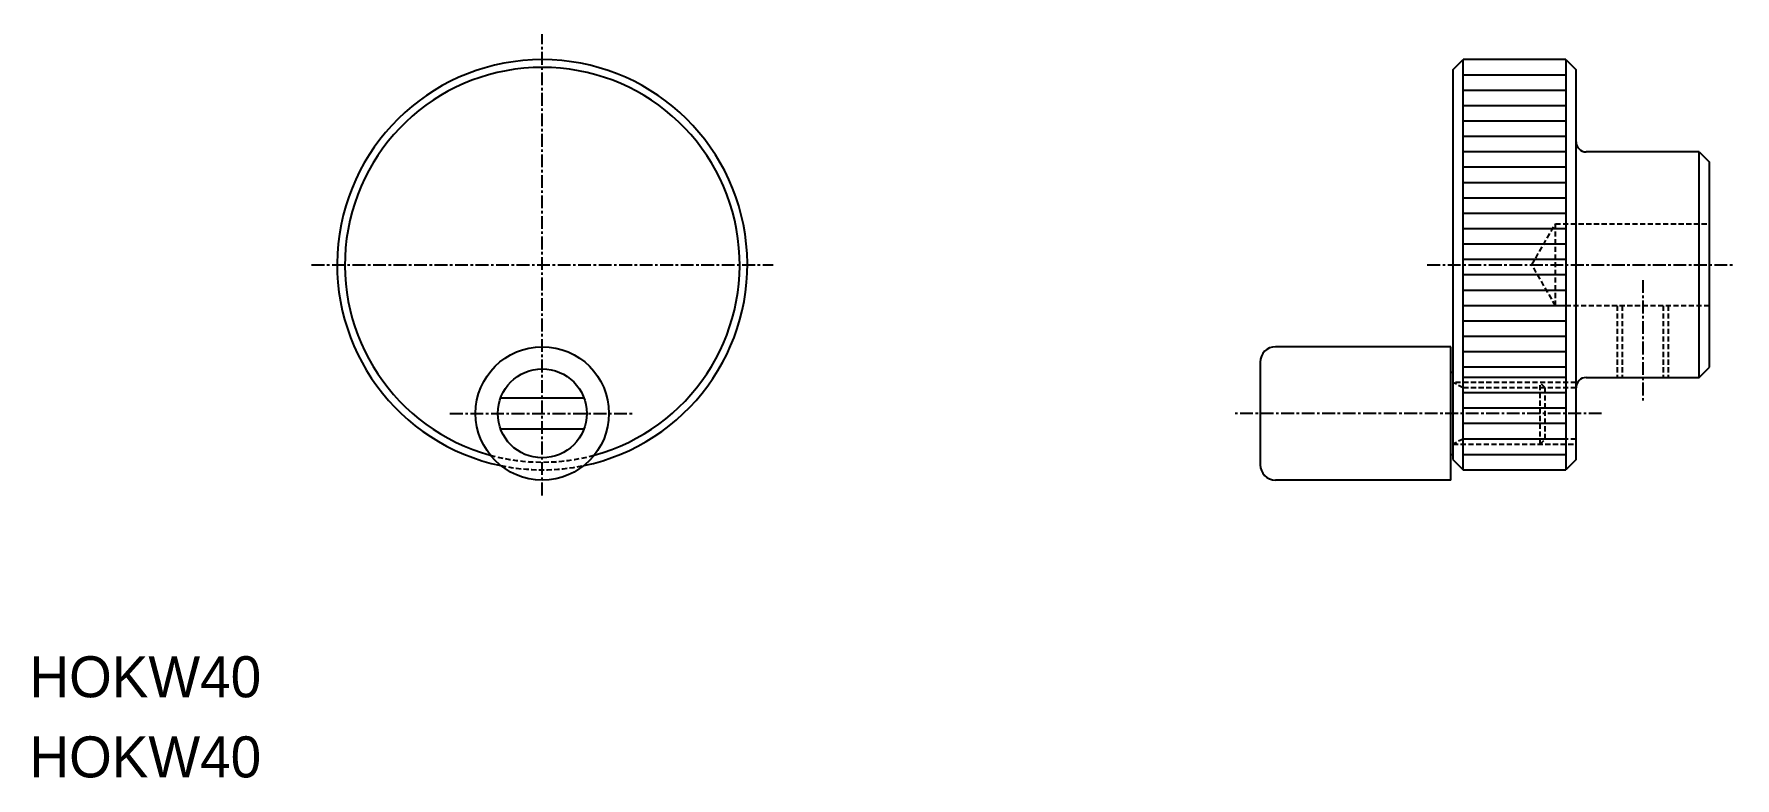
# Model space of a CAD drawing. Extents: x 0 to 166, y 0 to 72.
import ezdxf

# ---------------------------------------------------------------- set-up
doc = ezdxf.new("R2010")
doc.units = 0
doc.linetypes.add('CENTER', pattern=[2, 1.25, -0.25, 0.25, -0.25])
doc.linetypes.add('DASHED', pattern=[0.75, 0.5, -0.25])
doc.layers.get('0').update_dxf_attribs({"linetype": 'CONTINUOUS'})
doc.layers.add('CENTER', color=1, linetype='CENTER')

msp = doc.modelspace()

# ---------------------------------------------------------------- linework, layer by layer
at = {"color": 7, "linetype": 'CONTINUOUS'}
for p, q in [((138.8, 69), (139.8, 70)), ((139.8, 38.5), (139.8, 70)), ((149.8, 70), (139.8, 70)), ((149.8, 70), (150.8, 69)), ((149.8, 70), (149.8, 30)), ((138.8, 69), (138.8, 31)), ((149.8, 68.5), (139.8, 68.5)), ((150.8, 31), (150.8, 69)), ((150.8, 69), (150.8, 69)), ((149.8, 67), (139.8, 67)), ((149.8, 65.5), (139.8, 65.5)), ((149.8, 64), (139.8, 64)), ((149.8, 62.5), (139.8, 62.5)), ((149.8, 61), (139.8, 61)), ((162.8, 61), (151.8, 61)), ((162.8, 39), (162.8, 61)), ((162.8, 61), (163.8, 60)), ((163.8, 40), (163.8, 60)), ((149.8, 59.5), (139.8, 59.5)), ((149.8, 58), (139.8, 58)), ((149.8, 56.5), (139.8, 56.5)), ((149.8, 55), (139.8, 55)), ((139.8, 54.25), (139.8, 54.2501)), ((149.8, 53.5), (139.8, 53.5)), ((149.8, 52), (139.8, 52)), ((149.8, 50.5), (139.8, 50.5)), ((149.8, 49), (139.8, 49)), ((149.8, 47.5), (139.8, 47.5)), ((139.8, 46.375), (139.7999, 46.375)), ((149.8, 46), (139.8, 46)), ((149.8, 44.5), (139.8, 44.5)), ((138.6, 42), (121.5, 42)), ((138.6, 29), (138.6, 42)), ((149.8, 43), (139.8, 43)), ((149.8, 41.5), (139.8, 41.5)), ((120, 40.5), (120, 30.5)), ((149.8, 40), (139.8, 40)), ((162.8, 39), (163.8, 40)), ((138.8, 39.5), (138.6, 39.5)), ((149.8, 39), (139.8, 39)), ((139.8, 32.5), (139.8, 38.5)), ((151.8, 39), (162.8, 39)), ((54.06972, 37), (45.930279, 37)), ((149.8, 37.5), (139.8, 37.5)), ((149.8, 36), (139.8, 36)), ((45.930279, 34), (54.06972, 34)), ((149.8, 34.5), (139.8, 34.5)), ((149.8, 33), (139.8, 33)), ((139.8, 30), (139.8, 32.5)), ((138.6, 31.5), (138.8, 31.5)), ((138.8, 31), (139.8, 30)), ((139.8, 31.5), (149.8, 31.5)), ((139.8, 30), (149.8, 30)), ((150.8, 31), (149.8, 30)), ((150.8, 31), (150.8, 31)), ((138.6, 29), (121.5, 29))]:
    msp.add_line(p, q, dxfattribs=at)
at = {"color": 3, "linetype": 'DASHED'}
for p, q in [((146.490599, 50), (148.8, 54)), ((148.8, 46), (148.8, 54)), ((148.8, 54), (163.8, 54)), ((148.8, 46), (146.490599, 50)), ((163.8, 46), (148.8, 46)), ((154.8, 46), (154.8, 39)), ((155.3, 46), (155.3, 39)), ((159.3, 46), (159.3, 39)), ((159.8, 46), (159.8, 39)), ((150.8, 38.5), (138.8, 38.5)), ((139.8, 38), (138.8, 38.5)), ((147.3, 32.5), (147.3, 38.5)), ((147.8, 38), (147.3, 38.5)), ((150.8, 38), (139.8, 38)), ((147.8, 33), (147.8, 38)), ((139.8, 33), (138.8, 32.5)), ((138.8, 32.5), (150.8, 32.5)), ((150.8, 33), (139.8, 33)), ((147.3, 32.5), (147.8, 33))]:
    msp.add_line(p, q, dxfattribs=at)
at = {"color": 7, "linetype": 'CONTINUOUS'}
for radius in [6.5, 4.337352]:
    msp.add_circle((50, 35.5), radius, dxfattribs=at)
for centre, radius, start, end in [((50, 50), 20, 281.67524214, 258.32475786), ((50, 50), 19.25, 285.26171077, 254.73828923), ((151.8, 62), 1, 180, 270), ((121.5, 40.5), 1.5, 90, 180), ((151.8, 38), 1, 90, 180), ((121.5, 30.5), 1.5, 180, 270)]:
    msp.add_arc(centre, radius, start, end, dxfattribs=at)
at = {"color": 3, "linetype": 'DASHED'}
for radius, start, end in [(19.25, 254.73828923, 285.26171077), (20, 258.32475786, 281.67524214)]:
    msp.add_arc((50, 50), radius, start, end, dxfattribs=at)
at = {"layer": 'CENTER', "color": 1, "linetype": 'CENTER'}
for p, q in [((50, 27.5), (50, 72.5)), ((27.5, 50), (72.5, 50)), ((136.3, 50), (166.3, 50)), ((157.3, 48.5), (157.3, 36.5)), ((41, 35.5), (59, 35.5)), ((153.3, 35.5), (117.5, 35.5))]:
    msp.add_line(p, q, dxfattribs=at)

# ---------------------------------------------------------------- texts
for p in [(0, 7.814073), (0, 0)]:
    msp.add_text('HOKW40', height=4).set_placement(p)

doc.saveas('drawing.dxf')
